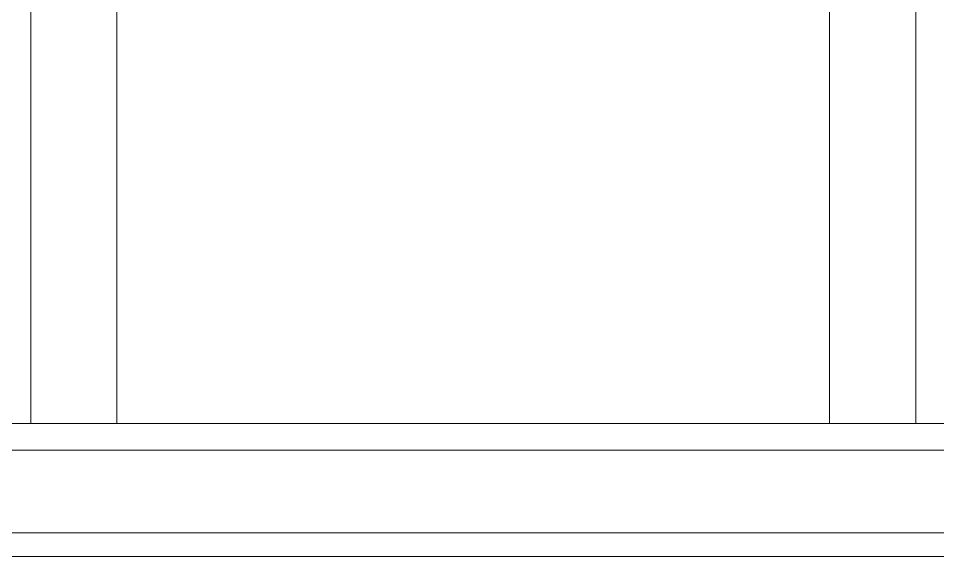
# Model space of a CAD drawing. Header units: millimetres. Extents: x -667 to -468, y -723 to -475.
# Drawn here: x -616.39 to -612.938, y -491.545 to -489.522 of the extents above; entities that cross this region are included whole.
import ezdxf

# ---------------------------------------------------------------- set-up
doc = ezdxf.new("R2010")
doc.units = ezdxf.units.MM
doc.layers.add('dinding', color=36, linetype='Continuous', lineweight=9)

msp = doc.modelspace()

# ---------------------------------------------------------------- linework, layer by layer
at = {"layer": 'dinding'}
for p, q in [((-616.3435, -491.0449), (-616.3435, -488.0249)), ((-616.02, -491.0449), (-616.02, -488.0249)), ((-613.3435, -491.0449), (-613.3435, -488.0249)), ((-613.02, -491.0449), (-613.02, -488.0249)), ((-616.3435, -491.0449), (-616.7843, -491.0449)), ((-616.3435, -491.0449), (-616.02, -491.0449)), ((-613.3435, -491.0449), (-616.02, -491.0449)), ((-613.3435, -491.0449), (-613.02, -491.0449)), ((-612.0823, -491.0449), (-613.02, -491.0449)), ((-616.8412, -491.1449), (-611.9792, -491.1449)), ((-616.8651, -491.4549), (-611.9792, -491.4549)), ((-616.9403, -491.5449), (-611.8579, -491.5449))]:
    msp.add_line(p, q, dxfattribs=at)

doc.saveas('drawing.dxf')
